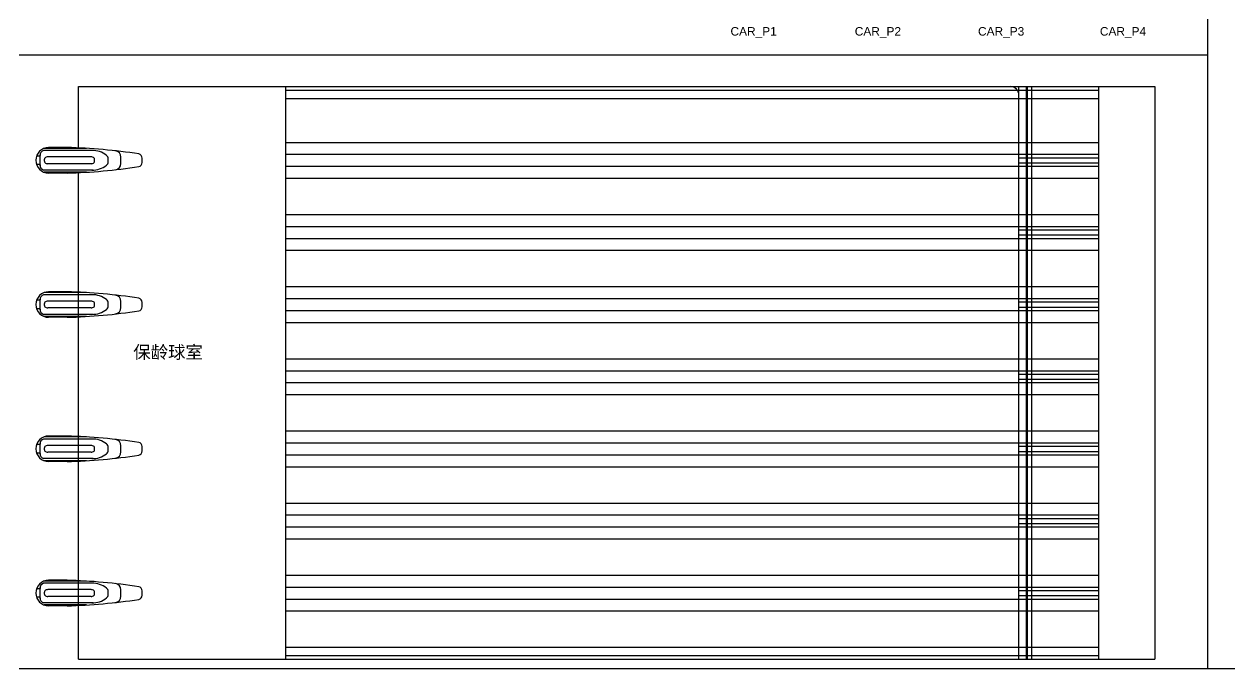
# Model space of a CAD drawing. Header units: millimetres. Extents: x 14385 to 129787, y 107826 to 186798.
# Drawn here: x 52562 to 80893, y 107826 to 122969 of the extents above; entities that cross this region are included whole.
import ezdxf
from ezdxf.enums import TextEntityAlignment as Align

# ---------------------------------------------------------------- set-up
doc = ezdxf.new("R2010")
doc.units = ezdxf.units.MM
doc.header["$LTSCALE"] = 1000
doc.linetypes.add('M-HIDDEN', pattern=[1.875, 1.25, -0.625])
doc.layers.add('BS-SHORT-CABINET', color=40, linetype='Continuous')
doc.layers.add('FF-FURN', color=51, linetype='Continuous')
doc.styles.add('ar', font='arial.ttf')

msp = doc.modelspace()

# ---------------------------------------------------------------- linework, layer by layer
at = {"color": 1}
msp.add_line((18573.3, 122247.4), (80368.9, 122247.4), dxfattribs=at)
msp.add_lwpolyline([(129786.9, 184762.2), (129786.9, 107826.4), (18573.3, 107826.4), (18573.3, 184762.2), (80368.9, 184762.2), (80368.9, 107826.4)], dxfattribs=at)
at = {"layer": 'BS-SHORT-CABINET'}
for p, q in [((53837.6, 121501.2), (75937.6, 121501.2)), ((53837.6, 120061.3), (53837.6, 121501.2)), ((58712.6, 108057.3), (58712.6, 121501.2)), ((75937.6, 108057.3), (75937.6, 121501.2)), ((75937.6, 121501.2), (79133, 121501.2)), ((75937.6, 121421.2), (77807.6, 121421.2)), ((76117.6, 108057.3), (76117.6, 121501.2)), ((76137.6, 108057.3), (76137.6, 121501.2)), ((76237.6, 108057.3), (76237.6, 121501.2)), ((77807.6, 121501.2), (77807.6, 108057.3)), ((79133, 121501.2), (79133, 108057.3)), ((52937.6, 119871.2), (52854.8, 119871.2)), ((52937.6, 119643.8), (52937.6, 119898.6)), ((54186.3, 120001.2), (53021, 120001.2)), ((54024.2, 120051.2), (53029.9, 120051.2)), ((54135.4, 119851.2), (53119.8, 119851.2)), ((53573.5, 120071.2), (53137.6, 120071.2)), ((54837.6, 119698.7), (54837.6, 119843.7)), ((75937.6, 119911.2), (77807.6, 119911.2)), ((52937.6, 119671.2), (52854.8, 119671.2)), ((53037.6, 119748.2), (53037.6, 119794.1)), ((54135.4, 119691.2), (53119.8, 119691.2)), ((54217.6, 119748.2), (54217.6, 119794.1)), ((54537.6, 119734), (54537.6, 119808.4)), ((55337.6, 119720.5), (55337.6, 119821.8)), ((75937.6, 119831.2), (77807.6, 119831.2)), ((75937.6, 119711.2), (77807.6, 119711.2)), ((75937.6, 119631.2), (77807.6, 119631.2)), ((54186.3, 119541.2), (53021, 119541.2)), ((54024.2, 119491.2), (53029.9, 119491.2)), ((53573.5, 119471.2), (53137.6, 119471.2)), ((53837.6, 108057.3), (53837.6, 119481.1)), ((75937.6, 118217.2), (77807.6, 118217.2)), ((75937.6, 118137.2), (77807.6, 118137.2)), ((75937.6, 118017.2), (77807.6, 118017.2)), ((75937.6, 117937.2), (77807.6, 117937.2)), ((52937.6, 116483.2), (52854.8, 116483.2)), ((52937.6, 116255.8), (52937.6, 116510.6)), ((54186.3, 116613.2), (53021, 116613.2)), ((54024.2, 116663.2), (53029.9, 116663.2)), ((54135.4, 116463.2), (53119.8, 116463.2)), ((53573.5, 116683.2), (53137.6, 116683.2)), ((54837.6, 116310.7), (54837.6, 116455.7)), ((75937.6, 116523.2), (77807.6, 116523.2)), ((75937.6, 116443.2), (77807.6, 116443.2)), ((52937.6, 116283.2), (52854.8, 116283.2)), ((53037.6, 116360.2), (53037.6, 116406.1)), ((54135.4, 116303.2), (53119.8, 116303.2)), ((54217.6, 116360.2), (54217.6, 116406.1)), ((54537.6, 116346), (54537.6, 116420.4)), ((55337.6, 116332.5), (55337.6, 116433.8)), ((75937.6, 116323.2), (77807.6, 116323.2)), ((75937.6, 116243.2), (77807.6, 116243.2)), ((54186.3, 116153.2), (53021, 116153.2)), ((54024.2, 116103.2), (53029.9, 116103.2)), ((53573.5, 116083.2), (53137.6, 116083.2)), ((75937.6, 114829.2), (77807.6, 114829.2)), ((75937.6, 114749.2), (77807.6, 114749.2)), ((75937.6, 114629.2), (77807.6, 114629.2)), ((75937.6, 114549.2), (77807.6, 114549.2)), ((52937.6, 113095.2), (52854.8, 113095.2)), ((52937.6, 112867.8), (52937.6, 113122.6)), ((54186.3, 113225.2), (53021, 113225.2)), ((54024.2, 113275.2), (53029.9, 113275.2)), ((54135.4, 113075.2), (53119.8, 113075.2)), ((53573.5, 113295.2), (53137.6, 113295.2)), ((54837.6, 112922.7), (54837.6, 113067.7)), ((55337.6, 112944.5), (55337.6, 113045.8)), ((75937.6, 113135.2), (77807.6, 113135.2)), ((75937.6, 113055.2), (77807.6, 113055.2)), ((52937.6, 112895.2), (52854.8, 112895.2)), ((54186.3, 112765.2), (53021, 112765.2)), ((53037.6, 112972.2), (53037.6, 113018.1)), ((54135.4, 112915.2), (53119.8, 112915.2)), ((54217.6, 112972.2), (54217.6, 113018.1)), ((54537.6, 112958), (54537.6, 113032.4)), ((75937.6, 112935.2), (77807.6, 112935.2)), ((75937.6, 112855.2), (77807.6, 112855.2)), ((54024.2, 112715.2), (53029.9, 112715.2)), ((53573.5, 112695.2), (53137.6, 112695.2)), ((75937.6, 111441.2), (77807.6, 111441.2)), ((75937.6, 111361.2), (77807.6, 111361.2)), ((75937.6, 111241.2), (77807.6, 111241.2)), ((75937.6, 111161.2), (77807.6, 111161.2)), ((52937.6, 109707.2), (52854.8, 109707.2)), ((52937.6, 109479.8), (52937.6, 109734.6)), ((54186.3, 109837.2), (53021, 109837.2)), ((54024.2, 109887.2), (53029.9, 109887.2)), ((54135.4, 109687.2), (53119.8, 109687.2)), ((53573.5, 109907.2), (53137.6, 109907.2)), ((54537.6, 109570), (54537.6, 109644.4)), ((54837.6, 109534.7), (54837.6, 109679.7)), ((55337.6, 109556.5), (55337.6, 109657.8)), ((75937.6, 109747.2), (77807.6, 109747.2)), ((75937.6, 109667.2), (77807.6, 109667.2)), ((52937.6, 109507.2), (52854.8, 109507.2)), ((54186.3, 109377.2), (53021, 109377.2)), ((53037.6, 109584.2), (53037.6, 109630.1)), ((54135.4, 109527.2), (53119.8, 109527.2)), ((54217.6, 109584.2), (54217.6, 109630.1)), ((75937.6, 109547.2), (77807.6, 109547.2)), ((75937.6, 109467.2), (77807.6, 109467.2)), ((54024.2, 109327.2), (53029.9, 109327.2)), ((53573.5, 109307.2), (53137.6, 109307.2)), ((53837.6, 108057.3), (75937.6, 108057.3)), ((75937.6, 108137.3), (77807.6, 108137.3)), ((75937.6, 108057.3), (79133, 108057.3))]:
    msp.add_line(p, q, dxfattribs=at)
at = {"layer": 'BS-SHORT-CABINET', "color": 49, "linetype": 'M-HIDDEN', "ltscale": 100}
for p, q in [((58712.6, 121421.2), (75937.6, 121421.2)), ((58712.6, 121221.2), (77807.6, 121221.2)), ((58712.6, 120191.2), (77807.6, 120191.2)), ((58712.6, 119911.2), (75937.6, 119911.2)), ((58712.6, 119631.2), (75937.6, 119631.2)), ((58712.6, 119351.2), (77807.6, 119351.2)), ((58712.6, 118497.2), (77807.6, 118497.2)), ((58712.6, 118217.2), (75937.6, 118217.2)), ((58712.6, 117937.2), (75937.6, 117937.2)), ((58712.6, 117657.2), (77807.6, 117657.2)), ((58712.6, 116803.2), (77807.6, 116803.2)), ((58712.6, 116523.2), (75937.6, 116523.2)), ((58712.6, 116243.2), (75937.6, 116243.2)), ((58712.6, 115963.2), (77807.6, 115963.2)), ((58712.6, 115109.2), (77807.6, 115109.2)), ((58712.6, 114829.2), (75937.6, 114829.2)), ((58712.6, 114549.2), (75937.6, 114549.2)), ((58712.6, 114269.2), (77807.6, 114269.2)), ((58712.6, 113415.2), (77807.6, 113415.2)), ((58712.6, 113135.2), (75937.6, 113135.2)), ((58712.6, 112855.2), (75937.6, 112855.2)), ((58712.6, 112575.2), (77807.6, 112575.2)), ((58712.6, 111721.2), (77807.6, 111721.2)), ((58712.6, 111441.2), (75937.6, 111441.2)), ((58712.6, 111161.2), (75937.6, 111161.2)), ((58712.6, 110881.2), (77807.6, 110881.2)), ((58712.6, 110027.2), (77807.6, 110027.2)), ((58712.6, 109747.2), (75937.6, 109747.2)), ((58712.6, 109467.2), (75937.6, 109467.2)), ((58712.6, 109187.2), (77807.6, 109187.2)), ((58712.6, 108337.3), (77807.6, 108337.3)), ((58712.6, 108137.3), (75937.6, 108137.3))]:
    msp.add_line(p, q, dxfattribs=at)
at = {"layer": 'BS-SHORT-CABINET'}
for centre, radius, start, end in [((75737.6, 121301.2), 200, 0, 90), ((53137.6, 119771.2), 300, 90, 180), ((53053.6, 119889.5), 116.4, 106.31649, 184.47706), ((53121.3, 119746.7), 104.5, 90.82841, 132.6409), ((53191.2, 106367), 13709.6, 81.33675, 88.4018), ((54133.9, 119746.7), 104.5, 47.3591, 89.17159), ((54169.1, 119467.5), 534, 51.77529, 91.84313), ((54437.6, 119808.4), 100, 0, 51.77529), ((54687.6, 119843.7), 150, 0, 83.66372), ((55237.6, 119821.8), 100, 0, 79.31377), ((53137.6, 119771.2), 300, 180, 270), ((53053.6, 119652.9), 116.4, 175.52294, 253.68351), ((53077.6, 119794.1), 40, 132.6409, 180), ((53077.6, 119748.2), 40, 180, 227.3591), ((53121.3, 119795.7), 104.5, 227.3591, 269.17159), ((53191.2, 133175.4), 13709.6, 271.5982, 278.66325), ((54133.9, 119795.7), 104.5, 270.82841, 312.6409), ((54169.1, 120074.9), 534, 268.15687, 308.22471), ((54177.6, 119794.1), 40, 0, 47.3591), ((54177.6, 119748.2), 40, 312.6409, 0), ((54437.6, 119734), 100, 308.22471, 0), ((54687.6, 119698.7), 150, 276.33628, 0), ((55237.6, 119720.5), 100, 280.68623, 0), ((53137.6, 116383.2), 300, 90, 180), ((53053.6, 116501.5), 116.4, 106.31649, 184.47706), ((53121.3, 116358.7), 104.5, 90.82841, 132.6409), ((53191.2, 102979), 13709.6, 81.33675, 88.4018), ((54133.9, 116358.7), 104.5, 47.3591, 89.17159), ((54169.1, 116079.5), 534, 51.77529, 91.84313), ((54437.6, 116420.4), 100, 0, 51.77529), ((54687.6, 116455.7), 150, 0, 83.66372), ((55237.6, 116433.8), 100, 0, 79.31377), ((53137.6, 116383.2), 300, 180, 270), ((53053.6, 116264.9), 116.4, 175.52294, 253.68351), ((53077.6, 116406.1), 40, 132.6409, 180), ((53077.6, 116360.2), 40, 180, 227.3591), ((53121.3, 116407.7), 104.5, 227.3591, 269.17159), ((53191.2, 129787.4), 13709.6, 271.5982, 278.66325), ((54133.9, 116407.7), 104.5, 270.82841, 312.6409), ((54169.1, 116686.9), 534, 268.15687, 308.22471), ((54177.6, 116406.1), 40, 0, 47.3591), ((54177.6, 116360.2), 40, 312.6409, 0), ((54437.6, 116346), 100, 308.22471, 0), ((54687.6, 116310.7), 150, 276.33628, 0), ((55237.6, 116332.5), 100, 280.68623, 0), ((53137.6, 112995.2), 300, 90, 180), ((53053.6, 113113.5), 116.4, 106.31649, 184.47706), ((53077.6, 113018.1), 40, 132.6409, 180), ((53121.3, 112970.7), 104.5, 90.82841, 132.6409), ((53191.2, 99591), 13709.6, 81.33675, 88.4018), ((54133.9, 112970.7), 104.5, 47.3591, 89.17159), ((54169.1, 112691.5), 534, 51.77529, 91.84313), ((54177.6, 113018.1), 40, 0, 47.3591), ((54437.6, 113032.4), 100, 0, 51.77529), ((54687.6, 113067.7), 150, 0, 83.66372), ((55237.6, 113045.8), 100, 0, 79.31377), ((53137.6, 112995.2), 300, 180, 270), ((53053.6, 112876.9), 116.4, 175.52294, 253.68351), ((53077.6, 112972.2), 40, 180, 227.3591), ((53121.3, 113019.7), 104.5, 227.3591, 269.17159), ((53191.2, 126399.4), 13709.6, 271.5982, 278.66325), ((54133.9, 113019.7), 104.5, 270.82841, 312.6409), ((54169.1, 113298.9), 534, 268.15687, 308.22471), ((54177.6, 112972.2), 40, 312.6409, 0), ((54437.6, 112958), 100, 308.22471, 0), ((54687.6, 112922.7), 150, 276.33628, 0), ((55237.6, 112944.5), 100, 280.68623, 0), ((53137.6, 109607.2), 300, 90, 180), ((53053.6, 109725.5), 116.4, 106.31649, 184.47706), ((53077.6, 109630.1), 40, 132.6409, 180), ((53121.3, 109582.7), 104.5, 90.82841, 132.6409), ((53191.2, 96203), 13709.6, 81.33675, 88.4018), ((54133.9, 109582.7), 104.5, 47.3591, 89.17159), ((54169.1, 109303.5), 534, 51.77529, 91.84313), ((54177.6, 109630.1), 40, 0, 47.3591), ((54437.6, 109644.4), 100, 0, 51.77529), ((54687.6, 109679.7), 150, 0, 83.66372), ((55237.6, 109657.8), 100, 0, 79.31377), ((53137.6, 109607.2), 300, 180, 270), ((53053.6, 109488.9), 116.4, 175.52294, 253.68351), ((53077.6, 109584.2), 40, 180, 227.3591), ((53121.3, 109631.7), 104.5, 227.3591, 269.17159), ((53191.2, 123011.4), 13709.6, 271.5982, 278.66325), ((54133.9, 109631.7), 104.5, 270.82841, 312.6409), ((54169.1, 109910.9), 534, 268.15687, 308.22471), ((54177.6, 109584.2), 40, 312.6409, 0), ((54437.6, 109570), 100, 308.22471, 0), ((54687.6, 109534.7), 150, 276.33628, 0), ((55237.6, 109556.5), 100, 280.68623, 0)]:
    msp.add_arc(centre, radius, start, end, dxfattribs=at)

# ---------------------------------------------------------------- texts
at = {"layer": 'BS-SHORT-CABINET', "style": 'ar'}
msp.add_text('保龄球室', height=300, dxfattribs=at).set_placement((55125.5, 115114.7))
at = {"layer": 'FF-FURN', "color": 59, "linetype": 'ByBlock', "style": 'ar'}
for s, p in [('CAR_P1', (69702.3, 122699.7)), ('CAR_P1', (69702.3, 122699.7)), ('CAR_P2', (72622.4, 122699.7)), ('CAR_P2', (72622.4, 122699.7)), ('CAR_P3', (75518.4, 122699.7)), ('CAR_P3', (75518.4, 122699.7)), ('CAR_P4', (78381.5, 122699.7)), ('CAR_P4', (78381.5, 122699.7))]:
    msp.add_text(s, height=200, dxfattribs=at).set_placement(p, align=Align.CENTER)

doc.saveas('drawing.dxf')
